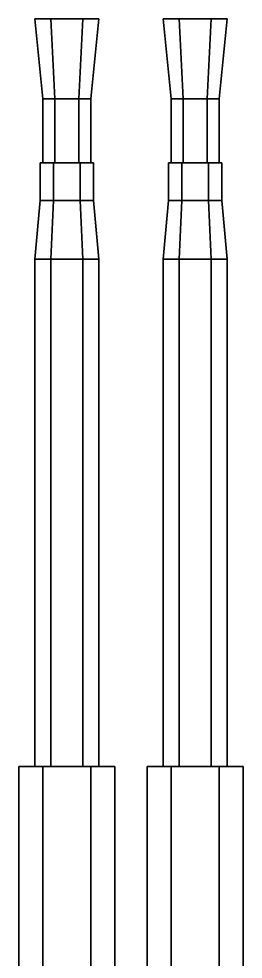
# Model space of a CAD drawing. Header units: millimetres. Extents: x -6 to 6, y -93 to 86.
# Drawn here: x -0.21 to 0.21, y 83.829 to 85.59 of the extents above; entities that cross this region are included whole.
import ezdxf

# ---------------------------------------------------------------- set-up
doc = ezdxf.new("R2010")
doc.units = ezdxf.units.MM
doc.layers.add('gun', color=1, linetype='Continuous')

msp = doc.modelspace()

# ---------------------------------------------------------------- linework, layer by layer
at = {"layer": 'gun'}
for points in [[(-0.165, 85.44, 3.81), (-0.1425, 85.44, 3.849), (-0.15, 85.59, 3.862), (-0.18, 85.59, 3.81)], [(-0.1425, 85.44, 3.771), (-0.165, 85.44, 3.81), (-0.18, 85.59, 3.81), (-0.15, 85.59, 3.758)], [(-0.165, 85.44, 3.81), (-0.1425, 85.44, 3.771), (-0.15, 85.59, 3.758), (-0.18, 85.59, 3.81)], [(-0.1425, 85.44, 3.849), (-0.165, 85.44, 3.81), (-0.18, 85.59, 3.81), (-0.15, 85.59, 3.862)], [(-0.1425, 85.44, 3.849), (-0.0975, 85.44, 3.849), (-0.09, 85.59, 3.862), (-0.15, 85.59, 3.862)], [(-0.0975, 85.44, 3.771), (-0.1425, 85.44, 3.771), (-0.15, 85.59, 3.758), (-0.09, 85.59, 3.758)], [(-0.1425, 85.44, 3.771), (-0.0975, 85.44, 3.771), (-0.09, 85.59, 3.758), (-0.15, 85.59, 3.758)], [(-0.0975, 85.44, 3.849), (-0.1425, 85.44, 3.849), (-0.15, 85.59, 3.862), (-0.09, 85.59, 3.862)], [(-0.0975, 85.44, 3.849), (-0.075, 85.44, 3.81), (-0.06, 85.59, 3.81), (-0.09, 85.59, 3.862)], [(-0.075, 85.44, 3.81), (-0.0975, 85.44, 3.771), (-0.09, 85.59, 3.758), (-0.06, 85.59, 3.81)], [(-0.0975, 85.44, 3.771), (-0.075, 85.44, 3.81), (-0.06, 85.59, 3.81), (-0.09, 85.59, 3.758)], [(-0.075, 85.44, 3.81), (-0.0975, 85.44, 3.849), (-0.09, 85.59, 3.862), (-0.06, 85.59, 3.81)], [(0.075, 85.44, 3.81), (0.0975, 85.44, 3.849), (0.09, 85.59, 3.862), (0.06, 85.59, 3.81)], [(0.0975, 85.44, 3.771), (0.075, 85.44, 3.81), (0.06, 85.59, 3.81), (0.09, 85.59, 3.758)], [(0.075, 85.44, 3.81), (0.0975, 85.44, 3.771), (0.09, 85.59, 3.758), (0.06, 85.59, 3.81)], [(0.0975, 85.44, 3.849), (0.075, 85.44, 3.81), (0.06, 85.59, 3.81), (0.09, 85.59, 3.862)], [(0.0975, 85.44, 3.849), (0.1425, 85.44, 3.849), (0.15, 85.59, 3.862), (0.09, 85.59, 3.862)], [(0.1425, 85.44, 3.771), (0.0975, 85.44, 3.771), (0.09, 85.59, 3.758), (0.15, 85.59, 3.758)], [(0.0975, 85.44, 3.771), (0.1425, 85.44, 3.771), (0.15, 85.59, 3.758), (0.09, 85.59, 3.758)], [(0.1425, 85.44, 3.849), (0.0975, 85.44, 3.849), (0.09, 85.59, 3.862), (0.15, 85.59, 3.862)], [(0.1425, 85.44, 3.849), (0.165, 85.44, 3.81), (0.18, 85.59, 3.81), (0.15, 85.59, 3.862)], [(0.165, 85.44, 3.81), (0.1425, 85.44, 3.771), (0.15, 85.59, 3.758), (0.18, 85.59, 3.81)], [(0.1425, 85.44, 3.771), (0.165, 85.44, 3.81), (0.18, 85.59, 3.81), (0.15, 85.59, 3.758)], [(0.165, 85.44, 3.81), (0.1425, 85.44, 3.849), (0.15, 85.59, 3.862), (0.18, 85.59, 3.81)], [(-0.165, 85.32, 3.81), (-0.1425, 85.32, 3.849), (-0.1425, 85.44, 3.849), (-0.165, 85.44, 3.81)], [(-0.1425, 85.32, 3.771), (-0.165, 85.32, 3.81), (-0.165, 85.44, 3.81), (-0.1425, 85.44, 3.771)], [(-0.1425, 85.44, 3.849), (-0.0975, 85.44, 3.849), (-0.075, 85.44, 3.81), (-0.165, 85.44, 3.81)], [(-0.165, 85.44, 3.81), (-0.075, 85.44, 3.81), (-0.0975, 85.44, 3.771), (-0.1425, 85.44, 3.771)], [(-0.1425, 85.32, 3.849), (-0.0975, 85.32, 3.849), (-0.0975, 85.44, 3.849), (-0.1425, 85.44, 3.849)], [(-0.0975, 85.32, 3.771), (-0.1425, 85.32, 3.771), (-0.1425, 85.44, 3.771), (-0.0975, 85.44, 3.771)], [(-0.0975, 85.32, 3.849), (-0.075, 85.32, 3.81), (-0.075, 85.44, 3.81), (-0.0975, 85.44, 3.849)], [(-0.075, 85.32, 3.81), (-0.0975, 85.32, 3.771), (-0.0975, 85.44, 3.771), (-0.075, 85.44, 3.81)], [(0.075, 85.32, 3.81), (0.0975, 85.32, 3.849), (0.0975, 85.44, 3.849), (0.075, 85.44, 3.81)], [(0.0975, 85.32, 3.771), (0.075, 85.32, 3.81), (0.075, 85.44, 3.81), (0.0975, 85.44, 3.771)], [(0.075, 85.44, 3.81), (0.165, 85.44, 3.81), (0.1425, 85.44, 3.771), (0.0975, 85.44, 3.771)], [(0.0975, 85.44, 3.849), (0.1425, 85.44, 3.849), (0.165, 85.44, 3.81), (0.075, 85.44, 3.81)], [(0.0975, 85.32, 3.849), (0.1425, 85.32, 3.849), (0.1425, 85.44, 3.849), (0.0975, 85.44, 3.849)], [(0.1425, 85.32, 3.771), (0.0975, 85.32, 3.771), (0.0975, 85.44, 3.771), (0.1425, 85.44, 3.771)], [(0.1425, 85.32, 3.849), (0.165, 85.32, 3.81), (0.165, 85.44, 3.81), (0.1425, 85.44, 3.849)], [(0.165, 85.32, 3.81), (0.1425, 85.32, 3.771), (0.1425, 85.44, 3.771), (0.165, 85.44, 3.81)], [(-0.17, 85.25, 3.81), (-0.145, 85.25, 3.8533), (-0.145, 85.32, 3.8533), (-0.17, 85.32, 3.81)], [(-0.145, 85.25, 3.7667), (-0.17, 85.25, 3.81), (-0.17, 85.32, 3.81), (-0.145, 85.32, 3.7667)], [(-0.145, 85.32, 3.8533), (-0.095, 85.32, 3.8533), (-0.07, 85.32, 3.81), (-0.17, 85.32, 3.81)], [(-0.17, 85.32, 3.81), (-0.07, 85.32, 3.81), (-0.095, 85.32, 3.7667), (-0.145, 85.32, 3.7667)], [(-0.145, 85.25, 3.8533), (-0.095, 85.25, 3.8533), (-0.095, 85.32, 3.8533), (-0.145, 85.32, 3.8533)], [(-0.095, 85.25, 3.7667), (-0.145, 85.25, 3.7667), (-0.145, 85.32, 3.7667), (-0.095, 85.32, 3.7667)], [(-0.095, 85.25, 3.8533), (-0.07, 85.25, 3.81), (-0.07, 85.32, 3.81), (-0.095, 85.32, 3.8533)], [(-0.07, 85.25, 3.81), (-0.095, 85.25, 3.7667), (-0.095, 85.32, 3.7667), (-0.07, 85.32, 3.81)], [(0.07, 85.25, 3.81), (0.095, 85.25, 3.8533), (0.095, 85.32, 3.8533), (0.07, 85.32, 3.81)], [(0.095, 85.25, 3.7667), (0.07, 85.25, 3.81), (0.07, 85.32, 3.81), (0.095, 85.32, 3.7667)], [(0.095, 85.32, 3.8533), (0.145, 85.32, 3.8533), (0.17, 85.32, 3.81), (0.07, 85.32, 3.81)], [(0.07, 85.32, 3.81), (0.17, 85.32, 3.81), (0.145, 85.32, 3.7667), (0.095, 85.32, 3.7667)], [(0.095, 85.25, 3.8533), (0.145, 85.25, 3.8533), (0.145, 85.32, 3.8533), (0.095, 85.32, 3.8533)], [(0.145, 85.25, 3.7667), (0.095, 85.25, 3.7667), (0.095, 85.32, 3.7667), (0.145, 85.32, 3.7667)], [(0.145, 85.25, 3.8533), (0.17, 85.25, 3.81), (0.17, 85.32, 3.81), (0.145, 85.32, 3.8533)], [(0.17, 85.25, 3.81), (0.145, 85.25, 3.7667), (0.145, 85.32, 3.7667), (0.17, 85.32, 3.81)], [(-0.17, 85.25, 3.81), (-0.145, 85.25, 3.7667), (-0.15, 85.14, 3.758), (-0.18, 85.14, 3.81)], [(-0.145, 85.25, 3.8533), (-0.17, 85.25, 3.81), (-0.18, 85.14, 3.81), (-0.15, 85.14, 3.862)], [(-0.145, 85.25, 3.7667), (-0.095, 85.25, 3.7667), (-0.09, 85.14, 3.758), (-0.15, 85.14, 3.758)], [(-0.095, 85.25, 3.8533), (-0.145, 85.25, 3.8533), (-0.15, 85.14, 3.862), (-0.09, 85.14, 3.862)], [(-0.095, 85.25, 3.7667), (-0.07, 85.25, 3.81), (-0.06, 85.14, 3.81), (-0.09, 85.14, 3.758)], [(-0.07, 85.25, 3.81), (-0.095, 85.25, 3.8533), (-0.09, 85.14, 3.862), (-0.06, 85.14, 3.81)], [(0.07, 85.25, 3.81), (0.095, 85.25, 3.7667), (0.09, 85.14, 3.758), (0.06, 85.14, 3.81)], [(0.095, 85.25, 3.8533), (0.07, 85.25, 3.81), (0.06, 85.14, 3.81), (0.09, 85.14, 3.862)], [(0.095, 85.25, 3.7667), (0.145, 85.25, 3.7667), (0.15, 85.14, 3.758), (0.09, 85.14, 3.758)], [(0.145, 85.25, 3.8533), (0.095, 85.25, 3.8533), (0.09, 85.14, 3.862), (0.15, 85.14, 3.862)], [(0.145, 85.25, 3.7667), (0.17, 85.25, 3.81), (0.18, 85.14, 3.81), (0.15, 85.14, 3.758)], [(0.17, 85.25, 3.81), (0.145, 85.25, 3.8533), (0.15, 85.14, 3.862), (0.18, 85.14, 3.81)], [(-0.18, 84.19, 3.81), (-0.15, 84.19, 3.862), (-0.15, 85.14, 3.862), (-0.18, 85.14, 3.81)], [(-0.15, 84.19, 3.758), (-0.18, 84.19, 3.81), (-0.18, 85.14, 3.81), (-0.15, 85.14, 3.758)], [(-0.15, 84.19, 3.862), (-0.09, 84.19, 3.862), (-0.09, 85.14, 3.862), (-0.15, 85.14, 3.862)], [(-0.09, 84.19, 3.758), (-0.15, 84.19, 3.758), (-0.15, 85.14, 3.758), (-0.09, 85.14, 3.758)], [(-0.09, 84.19, 3.862), (-0.06, 84.19, 3.81), (-0.06, 85.14, 3.81), (-0.09, 85.14, 3.862)], [(-0.06, 84.19, 3.81), (-0.09, 84.19, 3.758), (-0.09, 85.14, 3.758), (-0.06, 85.14, 3.81)], [(0.06, 84.19, 3.81), (0.09, 84.19, 3.862), (0.09, 85.14, 3.862), (0.06, 85.14, 3.81)], [(0.09, 84.19, 3.758), (0.06, 84.19, 3.81), (0.06, 85.14, 3.81), (0.09, 85.14, 3.758)], [(0.09, 84.19, 3.862), (0.15, 84.19, 3.862), (0.15, 85.14, 3.862), (0.09, 85.14, 3.862)], [(0.15, 84.19, 3.758), (0.09, 84.19, 3.758), (0.09, 85.14, 3.758), (0.15, 85.14, 3.758)], [(0.15, 84.19, 3.862), (0.18, 84.19, 3.81), (0.18, 85.14, 3.81), (0.15, 85.14, 3.862)], [(0.18, 84.19, 3.81), (0.15, 84.19, 3.758), (0.15, 85.14, 3.758), (0.18, 85.14, 3.81)], [(-0.21, 83.15, 3.81), (-0.165, 83.15, 3.8879), (-0.165, 84.19, 3.8879), (-0.21, 84.19, 3.81)], [(-0.165, 83.15, 3.7321), (-0.21, 83.15, 3.81), (-0.21, 84.19, 3.81), (-0.165, 84.19, 3.7321)], [(-0.165, 84.19, 3.8879), (-0.075, 84.19, 3.8879), (-0.03, 84.19, 3.81), (-0.21, 84.19, 3.81)], [(-0.21, 84.19, 3.81), (-0.03, 84.19, 3.81), (-0.075, 84.19, 3.7321), (-0.165, 84.19, 3.7321)], [(-0.165, 83.15, 3.8879), (-0.075, 83.15, 3.8879), (-0.075, 84.19, 3.8879), (-0.165, 84.19, 3.8879)], [(-0.075, 83.15, 3.7321), (-0.165, 83.15, 3.7321), (-0.165, 84.19, 3.7321), (-0.075, 84.19, 3.7321)], [(-0.075, 83.15, 3.8879), (-0.03, 83.15, 3.81), (-0.03, 84.19, 3.81), (-0.075, 84.19, 3.8879)], [(-0.03, 83.15, 3.81), (-0.075, 83.15, 3.7321), (-0.075, 84.19, 3.7321), (-0.03, 84.19, 3.81)], [(0.03, 83.15, 3.81), (0.075, 83.15, 3.8879), (0.075, 84.19, 3.8879), (0.03, 84.19, 3.81)], [(0.075, 83.15, 3.7321), (0.03, 83.15, 3.81), (0.03, 84.19, 3.81), (0.075, 84.19, 3.7321)], [(0.075, 84.19, 3.8879), (0.165, 84.19, 3.8879), (0.21, 84.19, 3.81), (0.03, 84.19, 3.81)], [(0.03, 84.19, 3.81), (0.21, 84.19, 3.81), (0.165, 84.19, 3.7321), (0.075, 84.19, 3.7321)], [(0.075, 83.15, 3.8879), (0.165, 83.15, 3.8879), (0.165, 84.19, 3.8879), (0.075, 84.19, 3.8879)], [(0.165, 83.15, 3.7321), (0.075, 83.15, 3.7321), (0.075, 84.19, 3.7321), (0.165, 84.19, 3.7321)], [(0.165, 83.15, 3.8879), (0.21, 83.15, 3.81), (0.21, 84.19, 3.81), (0.165, 84.19, 3.8879)], [(0.21, 83.15, 3.81), (0.165, 83.15, 3.7321), (0.165, 84.19, 3.7321), (0.21, 84.19, 3.81)]]:
    msp.add_3dface(points, dxfattribs=at)

doc.saveas('drawing.dxf')
